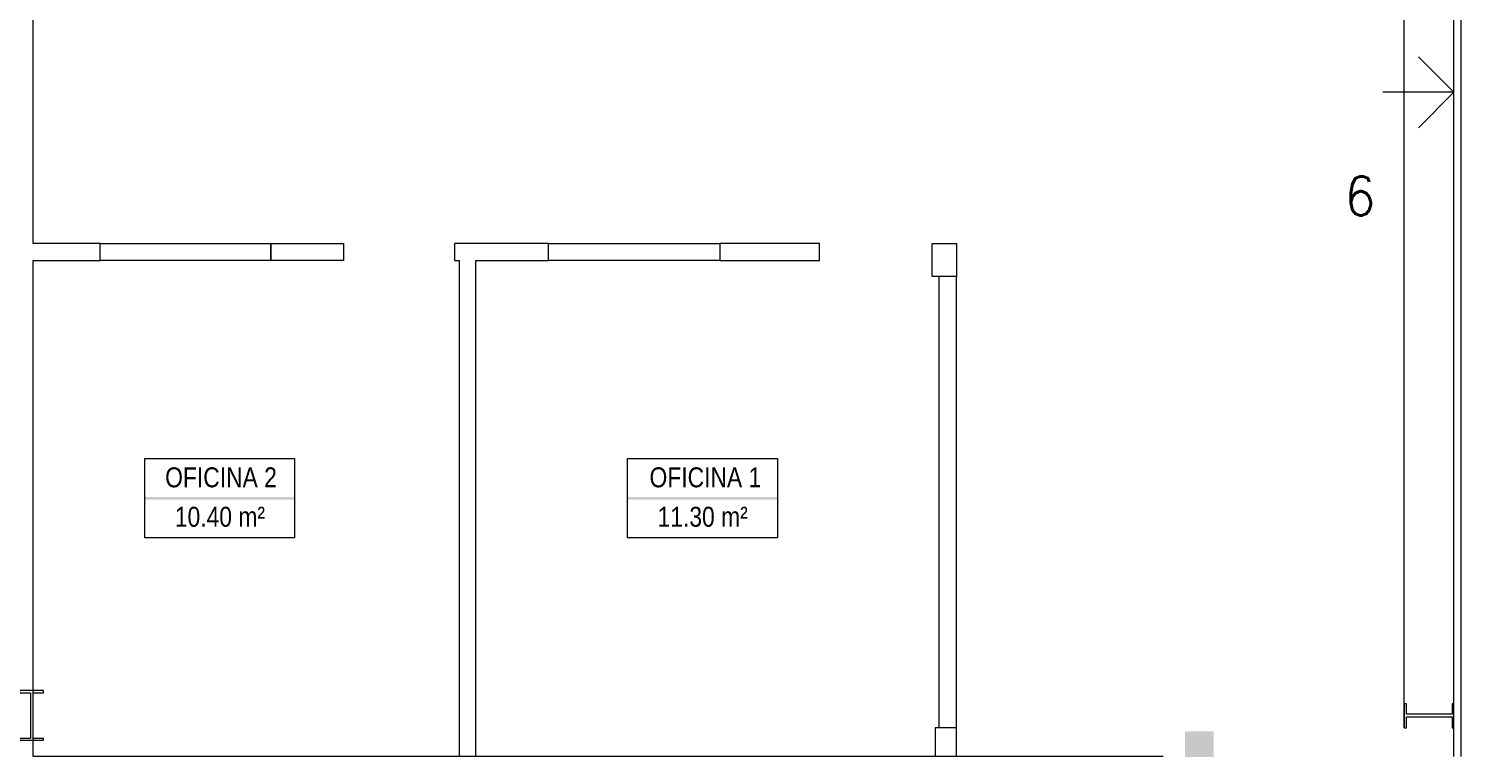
# Model space of a CAD drawing. Header units: millimetres. Extents: x -1039 to -616, y 378 to 719.
# Drawn here: x -779.63 to -768.22, y 407.87 to 413.6 of the extents above; entities that cross this region are included whole.
import ezdxf

# ---------------------------------------------------------------- set-up
doc = ezdxf.new("R2010")
doc.units = ezdxf.units.MM
doc.layers.get('0').update_dxf_attribs({"linetype": 'CONTINUOUS'})
doc.layers.add('PDF_0', color=8, linetype='CONTINUOUS', true_color=0x767676)
doc.layers.add('PDF_P-Cotas', color=8, linetype='CONTINUOUS', true_color=0x767676)
for name, color, linetype in [('PDF_E-Estructura A', 7, 'CONTINUOUS'), ('PDF_P-Carpinteria ALUM', 7, 'CONTINUOUS'), ('PDF_P-M Lamina', 7, 'CONTINUOUS'), ('PDF_P-Muros Acabados', 7, 'CONTINUOUS'), ('PDF_P-Texto', 7, 'CONTINUOUS'), ('PDF_Texto', 7, 'CONTINUOUS')]:
    doc.layers.add(name, color=color, linetype=linetype)
doc.styles.add('PDF Arial Narrow', font='PDF Arial Narrow')
doc.styles.get("Standard").update_dxf_attribs({"font": 'STANDARD'})

msp = doc.modelspace()

# ---------------------------------------------------------------- hatches: boundary and pattern name
at = {"true_color": 0x136734}
msp.add_hatch(color=109, dxfattribs=at).paths.add_polyline_path([(-770.191, 408.008), (-770.418, 408.008), (-770.418, 407.327), (-770.645, 407.327), (-770.305, 406.873), (-769.964, 407.327), (-770.191, 407.327)], flags=0)

# ---------------------------------------------------------------- linework, layer by layer
at = {"layer": 'PDF_0', "lineweight": 0}
for points in [[(-768.561, 413.38), (-768.278, 413.097), (-768.561, 412.814)], [(-768.278, 413.097), (-768.843, 413.097)]]:
    msp.add_lwpolyline(points, dxfattribs=at)
at = {"layer": 'PDF_E-Estructura A', "lineweight": 5}
for points in [[(-779.508, 408.332), (-779.7, 408.332), (-779.7, 408.314), (-779.613, 408.314), (-779.613, 407.949), (-779.7, 407.949), (-779.7, 407.936), (-779.508, 407.936), (-779.508, 407.949), (-779.591, 407.949), (-779.591, 408.314), (-779.508, 408.314)], [(-768.278, 408.036), (-768.278, 408.227), (-768.292, 408.227), (-768.292, 408.145), (-768.656, 408.145), (-768.656, 408.227), (-768.675, 408.227), (-768.675, 408.036), (-768.656, 408.036), (-768.656, 408.122), (-768.292, 408.122), (-768.292, 408.036)]]:
    msp.add_lwpolyline(points, close=True, dxfattribs=at)
at = {"layer": 'PDF_P-Carpinteria ALUM', "lineweight": 5}
for points in [[(-779.057, 411.893), (-777.698, 411.893), (-777.698, 411.757), (-779.057, 411.757)], [(-775.487, 411.893), (-774.123, 411.893), (-774.123, 411.757), (-775.487, 411.757)]]:
    msp.add_lwpolyline(points, close=True, dxfattribs=at)
at = {"layer": 'PDF_P-Cotas', "lineweight": 0}
for points in [[(-779.591, 412.007), (-779.591, 413.553)], [(-768.278, 412.121), (-768.278, 413.553)]]:
    msp.add_lwpolyline(points, dxfattribs=at)
at = {"layer": 'PDF_P-M Lamina', "lineweight": 5}
for points in [[(-768.675, 408.036), (-768.675, 532.15)], [(-768.278, 407.808), (-768.278, 532.15)], [(-768.219, 407.808), (-768.219, 532.15)]]:
    msp.add_lwpolyline(points, dxfattribs=at)
at = {"layer": 'PDF_P-Muros Acabados', "lineweight": 5}
for points in [[(-770.594, 407.808), (-779.591, 407.808), (-779.591, 411.757), (-779.057, 411.757), (-779.057, 411.893), (-779.591, 411.893), (-779.591, 431.044), (-779.727, 431.044), (-779.727, 407.676), (-770.348, 407.676)], [(-777.698, 411.893), (-777.698, 411.757), (-777.698, 411.893), (-777.119, 411.893), (-777.119, 411.757), (-777.698, 411.757)], [(-776.066, 407.808), (-776.066, 411.757), (-775.487, 411.757), (-775.487, 411.893), (-776.235, 411.893), (-776.235, 411.757), (-776.198, 411.757), (-776.198, 407.808)], [(-772.377, 408.036), (-772.377, 411.629)], [(-772.24, 408.036), (-772.24, 411.629)]]:
    msp.add_lwpolyline(points, dxfattribs=at)
for points in [[(-774.123, 411.757), (-773.33, 411.757), (-773.33, 411.893), (-774.123, 411.893)], [(-772.432, 411.893), (-772.24, 411.893), (-772.24, 411.629), (-772.432, 411.629)], [(-772.24, 407.808), (-772.24, 408.036), (-772.409, 408.036), (-772.409, 407.808)]]:
    msp.add_lwpolyline(points, close=True, dxfattribs=at)
at = {"layer": 'PDF_P-Texto', "lineweight": 0}
for points in [[(-778.701, 410.181), (-777.509, 410.181), (-777.509, 409.547), (-778.701, 409.547)], [(-774.858, 410.181), (-773.665, 410.181), (-773.665, 409.547), (-774.858, 409.547)]]:
    msp.add_lwpolyline(points, close=True, dxfattribs=at)
at = {"layer": 'PDF_P-Texto'}
for points in [[(-777.511, 409.851), (-777.511, 409.873), (-778.701, 409.851)], [(-777.511, 409.873), (-778.701, 409.851), (-778.701, 409.873)], [(-773.668, 409.851), (-773.668, 409.873), (-774.858, 409.851)], [(-773.668, 409.873), (-774.858, 409.851), (-774.858, 409.873)]]:
    msp.add_solid(points, dxfattribs=at)

# ---------------------------------------------------------------- texts
at = {"insert": (-769.147, 412.427), "char_height": 0.313, "width": 0.13912, "attachment_point": 1}
msp.add_mtext('6', dxfattribs=at)
at = {"layer": 'PDF_Texto', "char_height": 0.1588, "attachment_point": 4, "style": 'PDF Arial Narrow'}
for s, insert, width in [('OFICINA 2', (-778.54, 410.029), 0.98381), ('OFICINA 1', (-774.683, 410.029), 0.94852), ('10.40 m²', (-778.463, 409.715), 0.84264), ('11.30 m²', (-774.619, 409.715), 0.7897)]:
    msp.add_mtext(s, dxfattribs=dict(at, insert=insert, width=width))

doc.saveas('drawing.dxf')
